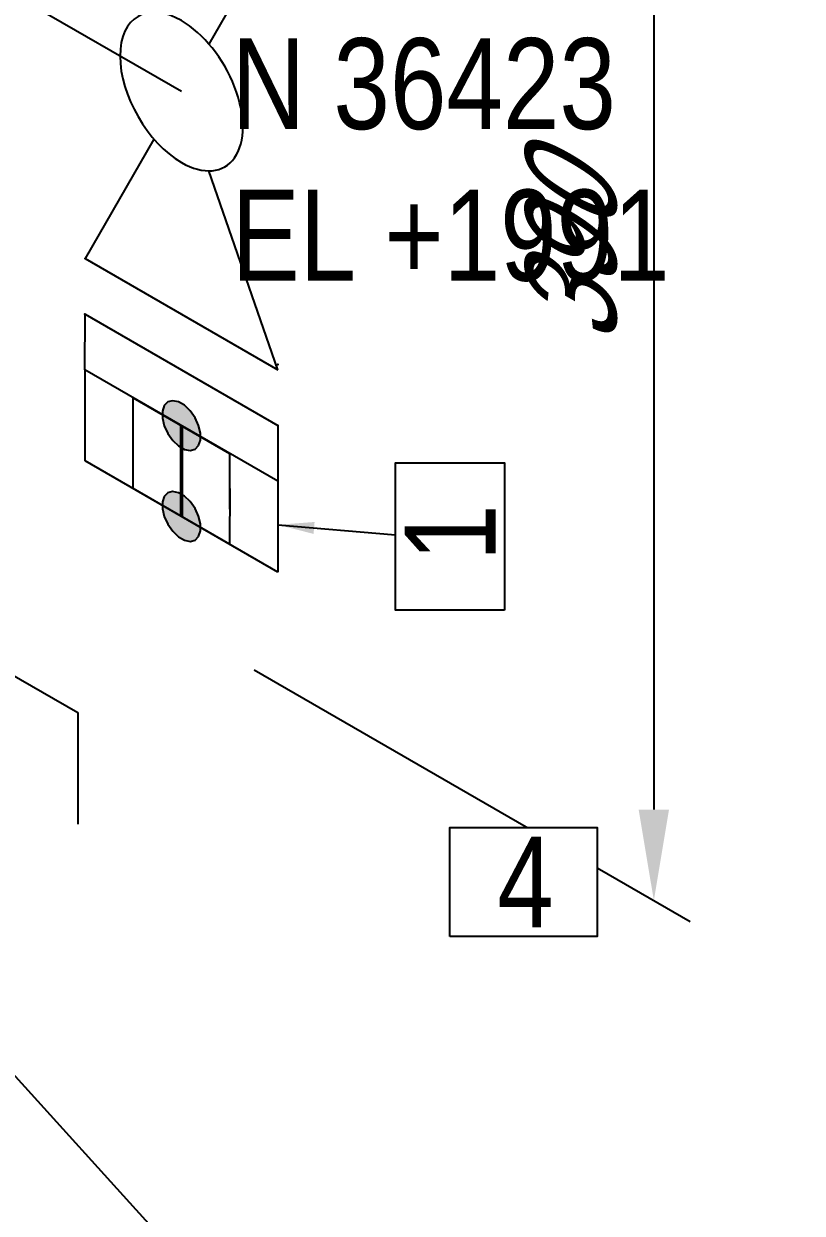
# Model space of a CAD drawing. Header units: millimetres. Extents: x 0 to 594, y 0 to 420.
# Drawn here: x 214.28 to 235.68, y 152.39 to 185.1 of the extents above; entities that cross this region are included whole.
import ezdxf
from ezdxf import colors
from ezdxf.entities.mleader import LeaderData, LeaderLine
from ezdxf.enums import TextEntityAlignment as Align
from ezdxf.math import Vec2, Vec3

# ---------------------------------------------------------------- set-up
doc = ezdxf.new("R2010")
doc.units = ezdxf.units.MM
doc.header["$LTSCALE"] = 0.25
for name, color, linetype in [('기호 작은 보어', 4, 'Continuous'), ('밸브', 4, 'Continuous'), ('용접', 1, 'Continuous'), ('주석', 7, 'Continuous'), ('치수', 1, 'Continuous')]:
    doc.layers.add(name, color=color, linetype=linetype)
doc.layers.add('파이프 작은 보어', color=30, linetype='Continuous', lineweight=50)
doc.styles.add('AdskIsoAnnotation', font='arial.ttf', dxfattribs={"width": 0.8, "height": 1})
doc.styles.add('AdskIsoMetric', font='arial.ttf', dxfattribs={"width": 0.8, "height": 2.5})
doc.styles.add('AdskIsoMetric-30', font='arial.ttf', dxfattribs={"width": 0.8, "height": 2.5})
doc.styles.add('AdskIsoMetric30', font='arial.ttf', dxfattribs={"width": 0.8, "oblique": 30, "height": 2.5})
doc.styles.get("Standard").update_dxf_attribs({"font": 'arial.ttf'})
doc.dimstyles.new('AdskIsoMetric', dxfattribs={"dimtxt": 2.5, "dimasz": 2.5, "dimexe": 1, "dimexo": 2, "dimgap": 0.8, "dimtad": 1, "dimdec": 0, "dimrnd": 1, "dimzin": 0, "dimdsep": 46, "dimtxsty": 'AdskIsoMetric', "dimcen": 0, "dimclrt": 7, "dimadec": 0, "dimazin": 0, "dimtfac": 1, "dimtdec": 0, "dimtmove": 1, "dimatfit": 3, "dimfxl": 0, "dimfrac": 2, "dimtolj": 1, "dimtzin": 0, "dimarcsym": 0})

# ---------------------------------------------------------------- blocks, each defined once
blk = doc.blocks.new('나사 캡-1-IsoLeft')
at = {"color": 0, "linetype": 'ByBlock', "lineweight": -2, "extrusion": (0, 0.816497, 0.57735)}
for p, q in [((-0.0884, -0.1531), (0.2652, 0.051)), ((0.2652, 0.051), (0.4419, -0.051)), ((0.0884, -0.2552), (-0.0884, -0.1531))]:
    blk.add_line(p, q, dxfattribs=at)
blk = doc.blocks.new('플랜지-1-IsoLeft')
at = {"color": 0, "linetype": 'ByBlock', "lineweight": -2}
blk.add_wipeout([(-0.1326, -0.1276), (-0.221, -0.0765), (0.1326, 0.1276), (0.221, 0.0765)], dxfattribs=at)
at = {"color": 0, "linetype": 'ByBlock', "lineweight": -2, "extrusion": (0, 0.816497, 0.57735)}
for p, q in [((-0.221, -0.0765), (0.1326, 0.1276)), ((0.1326, 0.1276), (0.221, 0.0765)), ((0.221, 0.0765), (-0.1326, -0.1276)), ((-0.1326, -0.1276), (-0.221, -0.0765))]:
    blk.add_line(p, q, dxfattribs=at)
at = {"color": 0, "linetype": 'ByBlock', "lineweight": -2}
blk.add_wipeout([(-0.1326, -0.1276), (-0.221, -0.0765), (0.1326, 0.1276), (0.221, 0.0765)], dxfattribs=at)
at = {"color": 0, "linetype": 'ByBlock', "lineweight": -2, "extrusion": (0, 0.816497, 0.57735)}
for p, q in [((-0.221, -0.0765), (0.1326, 0.1276)), ((0.1326, 0.1276), (0.221, 0.0765)), ((0.221, 0.0765), (-0.1326, -0.1276)), ((-0.1326, -0.1276), (-0.221, -0.0765))]:
    blk.add_line(p, q, dxfattribs=at)
blk = doc.blocks.new('개스킷-1-IsoLeft')
at = {"color": 0, "linetype": 'ByBlock', "lineweight": -2}
for p in [(0.1238, 0.1326), (0.221, 0.0765), (-0.221, -0.0765), (-0.1326, -0.1276)]:
    blk.add_point(p, dxfattribs=at)
blk = doc.blocks.new('볼 밸브-1-IsoLeft')
at = {"color": 0, "linetype": 'ByBlock', "lineweight": -2, "extrusion": (0, 0.816497, 0.57735)}
for p, q in [((-0.5303, 0.1021), (-0.1768, 0.3062)), ((-0.1768, 0.3062), (-0.0503, 0.0872)), ((-0.1511, 0.0289), (-0.5303, 0.1021)), ((0.5303, -0.1021), (0.151, -0.0291)), ((0.1125, -0.065), (0.1125, -0.065)), ((0.0503, -0.0872), (0.1768, -0.3062)), ((0.1768, -0.3062), (0.5303, -0.1021))]:
    blk.add_line(p, q, dxfattribs=at)
at = {"linetype": 'ByBlock'}
for start_param, end_param in [(2.356194, 5.497787), (-0.785398, 2.356194)]:
    blk.add_ellipse((0, 0), major_axis=(-0.1592, 0), ratio=0.57735, start_param=start_param, end_param=end_param, dxfattribs=at)
blk = doc.blocks.new('Operator_Lever-1-IsoLeft')
at = {"color": 0, "linetype": 'ByBlock', "lineweight": -2, "extrusion": (0, 0.816497, 0.57735)}
for p, q in [((0, 0), (-0.4419, -0.2552)), ((-0.4419, -0.2552), (-0.2652, -0.3572))]:
    blk.add_line(p, q, dxfattribs=at)
blk = doc.blocks.new('볼 밸브-1-IsoRight')
at = {"color": 0, "linetype": 'ByBlock', "lineweight": -2, "extrusion": (0.707107, 0.408248, -0.57735)}
for p, q in [((-0.1006, 0.1164), (-0.3536, 0.4082)), ((-0.3536, 0.4082), (-0.3536, 0)), ((0.1006, 0.0001), (0.3536, 0)), ((-0.3536, 0), (-0.1006, -0.0001)), ((0.3536, 0), (0.3536, -0.4082)), ((0.1125, -0.065), (0.1125, -0.065)), ((0.3536, -0.4082), (0.1007, -0.1162))]:
    blk.add_line(p, q, dxfattribs=at)
at = {"linetype": 'ByBlock', "extrusion": (-1.92296e-16, -1.11022e-16, -1)}
for start_param, end_param in [(-0.785398, 2.356194), (2.356194, 5.497787)]:
    blk.add_ellipse((0, 0), major_axis=(-0.0796, 0.1378), ratio=0.57735, start_param=start_param, end_param=end_param, dxfattribs=at)
blk = doc.blocks.new('Operator_Lever-2-IsoLeft')
at = {"color": 0, "linetype": 'ByBlock', "lineweight": -2, "extrusion": (0, -0.816497, -0.57735)}
for p, q in [((0, 0), (0.4419, 0.2552)), ((0.4419, 0.2552), (0.6187, 0.1531))]:
    blk.add_line(p, q, dxfattribs=at)
blk = doc.blocks.new('*D68')
at = {"layer": 'Defpoints', "color": 0}
for p in [(218.615, 201.043), (218.615, 168.49), (231.605, 160.99)]:
    blk.add_point(p, dxfattribs=at)
at = {"layer": '치수', "color": 0, "lineweight": -2}
for p, q in [((231.605, 191.043), (231.605, 163.49)), ((220.615, 167.335), (232.605, 160.412))]:
    blk.add_line(p, q, dxfattribs=at)
at = {"layer": '치수', "color": 0}
for points in [[(231.188, 191.043), (232.022, 191.043), (231.605, 193.543)], [(231.188, 163.49), (232.022, 163.49), (231.605, 160.99)]]:
    blk.add_solid(points, dxfattribs=at)
at = {"layer": '치수', "color": 7, "insert": (229.339, 178.575), "char_height": 2.5, "attachment_point": 5, "rotation": 90, "style": 'AdskIsoMetric30'}
blk.add_mtext('\\A1;390', dxfattribs=at)
blk = doc.blocks.new('*D69')
at = {"layer": 'Defpoints', "color": 0}
for p in [(218.615, 216.043), (218.615, 201.043), (251.193, 182.234)]:
    blk.add_point(p, dxfattribs=at)
at = {"layer": '치수', "color": 0, "lineweight": -2}
for p, q in [((218.615, 203.352), (218.615, 217.197)), ((249.027, 198.484), (220.78, 214.793))]:
    blk.add_line(p, q, dxfattribs=at)
at = {"layer": '치수', "color": 0}
for points in [[(220.988, 215.154), (220.571, 214.432), (218.615, 216.043)], [(249.236, 198.845), (248.819, 198.123), (251.193, 197.234)]]:
    blk.add_solid(points, dxfattribs=at)
at = {"layer": '치수', "color": 7, "insert": (234.904, 209.255), "char_height": 2.5, "attachment_point": 5, "rotation": 330, "style": 'AdskIsoMetric-30'}
blk.add_mtext('\\A1;303', dxfattribs=at)
blk = doc.blocks.new('SocketWeld-1-IsoLeft')
blk.add_hatch(color=256).paths.add_polyline_path([(-0.0294, -0.0234), (-0.0291, -0.0234), (-0.0288, -0.0235), (-0.0285, -0.0236), (-0.0283, -0.0237), (-0.028, -0.0238), (-0.0277, -0.0239), (-0.0274, -0.0239), (-0.0271, -0.024), (-0.0268, -0.0241), (-0.0265, -0.0242), (-0.0263, -0.0243), (-0.026, -0.0244), (-0.0257, -0.0244), (-0.0254, -0.0245), (-0.0251, -0.0246), (-0.0248, -0.0247), (-0.0246, -0.0248), (-0.0243, -0.0249), (-0.024, -0.0249), (-0.0237, -0.025), (-0.0234, -0.0251), (-0.0231, -0.0252), (-0.0228, -0.0253), (-0.0226, -0.0254), (-0.0223, -0.0254), (-0.022, -0.0255), (-0.0217, -0.0256), (-0.0214, -0.0257), (-0.0211, -0.0258), (-0.0209, -0.0259), (-0.0206, -0.0259), (-0.0203, -0.026), (-0.02, -0.0261), (-0.0197, -0.0262), (-0.0194, -0.0263), (-0.0191, -0.0264), (-0.0189, -0.0265), (-0.0186, -0.0265), (-0.0183, -0.0266), (-0.018, -0.0267), (-0.0177, -0.0268), (-0.0174, -0.0269), (-0.0172, -0.027), (-0.0169, -0.027), (-0.0166, -0.0271), (-0.0163, -0.0272), (-0.016, -0.0273), (-0.0157, -0.0274), (-0.0155, -0.0275), (-0.0155, -0.0275), (-0.0151, -0.0275), (-0.0148, -0.0275), (-0.0145, -0.0275), (-0.0142, -0.0276), (-0.0139, -0.0276), (-0.0136, -0.0276), (-0.0132, -0.0277), (-0.0129, -0.0277), (-0.0126, -0.0277), (-0.0123, -0.0277), (-0.012, -0.0278), (-0.0117, -0.0278), (-0.0114, -0.0278), (-0.011, -0.0279), (-0.0107, -0.0279), (-0.0104, -0.0279), (-0.0101, -0.0279), (-0.0098, -0.028), (-0.0095, -0.028), (-0.0091, -0.028), (-0.0088, -0.0281), (-0.0085, -0.0281), (-0.0082, -0.0281), (-0.0079, -0.0281), (-0.0076, -0.0282), (-0.0073, -0.0282), (-0.0069, -0.0282), (-0.0066, -0.0283), (-0.0063, -0.0283), (-0.006, -0.0283), (-0.0057, -0.0283), (-0.0054, -0.0284), (-0.005, -0.0284), (-0.0047, -0.0284), (-0.0044, -0.0285), (-0.0041, -0.0285), (-0.0038, -0.0285), (-0.0035, -0.0286), (-0.0032, -0.0286), (-0.0028, -0.0286), (-0.0025, -0.0286), (-0.0022, -0.0287), (-0.0019, -0.0287), (-0.0016, -0.0287), (-0.0013, -0.0288), (-0.0009, -0.0288), (-0.0006, -0.0288), (-0.0003, -0.0288), (0, -0.0289), (0, -0.0289), (0.0003, -0.0288), (0.0006, -0.0288), (0.0009, -0.0288), (0.0013, -0.0288), (0.0016, -0.0287), (0.0019, -0.0287), (0.0022, -0.0287), (0.0025, -0.0286), (0.0028, -0.0286), (0.0032, -0.0286), (0.0035, -0.0286), (0.0038, -0.0285), (0.0041, -0.0285), (0.0044, -0.0285), (0.0047, -0.0284), (0.005, -0.0284), (0.0054, -0.0284), (0.0057, -0.0283), (0.006, -0.0283), (0.0063, -0.0283), (0.0066, -0.0283), (0.0069, -0.0282), (0.0073, -0.0282), (0.0076, -0.0282), (0.0079, -0.0281), (0.0082, -0.0281), (0.0085, -0.0281), (0.0088, -0.0281), (0.0091, -0.028), (0.0095, -0.028), (0.0098, -0.028), (0.0101, -0.0279), (0.0104, -0.0279), (0.0107, -0.0279), (0.011, -0.0279), (0.0114, -0.0278), (0.0117, -0.0278), (0.012, -0.0278), (0.0123, -0.0277), (0.0126, -0.0277), (0.0129, -0.0277), (0.0132, -0.0277), (0.0136, -0.0276), (0.0139, -0.0276), (0.0142, -0.0276), (0.0145, -0.0275), (0.0148, -0.0275), (0.0151, -0.0275), (0.0155, -0.0275), (0.0155, -0.0275), (0.0157, -0.0274), (0.016, -0.0273), (0.0163, -0.0272), (0.0166, -0.0271), (0.0169, -0.027), (0.0172, -0.027), (0.0174, -0.0269), (0.0177, -0.0268), (0.018, -0.0267), (0.0183, -0.0266), (0.0186, -0.0265), (0.0189, -0.0265), (0.0191, -0.0264), (0.0194, -0.0263), (0.0197, -0.0262), (0.02, -0.0261), (0.0203, -0.026), (0.0206, -0.0259), (0.0209, -0.0259), (0.0211, -0.0258), (0.0214, -0.0257), (0.0217, -0.0256), (0.022, -0.0255), (0.0223, -0.0254), (0.0226, -0.0254), (0.0228, -0.0253), (0.0231, -0.0252), (0.0234, -0.0251), (0.0237, -0.025), (0.024, -0.0249), (0.0243, -0.0249), (0.0246, -0.0248), (0.0248, -0.0247), (0.0251, -0.0246), (0.0254, -0.0245), (0.0257, -0.0244), (0.026, -0.0244), (0.0263, -0.0243), (0.0265, -0.0242), (0.0268, -0.0241), (0.0271, -0.024), (0.0274, -0.0239), (0.0277, -0.0239), (0.028, -0.0238), (0.0283, -0.0237), (0.0285, -0.0236), (0.0288, -0.0235), (0.0291, -0.0234), (0.0294, -0.0234), (0.0294, -0.0234), (0.0296, -0.0232), (0.0298, -0.0231), (0.0301, -0.023), (0.0303, -0.0228), (0.0305, -0.0227), (0.0307, -0.0226), (0.031, -0.0224), (0.0312, -0.0223), (0.0314, -0.0222), (0.0316, -0.0221), (0.0319, -0.0219), (0.0321, -0.0218), (0.0323, -0.0217), (0.0325, -0.0215), (0.0328, -0.0214), (0.033, -0.0213), (0.0332, -0.0211), (0.0335, -0.021), (0.0337, -0.0209), (0.0339, -0.0207), (0.0341, -0.0206), (0.0344, -0.0205), (0.0346, -0.0204), (0.0348, -0.0202), (0.035, -0.0201), (0.0353, -0.02), (0.0355, -0.0198), (0.0357, -0.0197), (0.0359, -0.0196), (0.0362, -0.0194), (0.0364, -0.0193), (0.0366, -0.0192), (0.0368, -0.0191), (0.0371, -0.0189), (0.0373, -0.0188), (0.0375, -0.0187), (0.0377, -0.0185), (0.038, -0.0184), (0.0382, -0.0183), (0.0384, -0.0181), (0.0386, -0.018), (0.0389, -0.0179), (0.0391, -0.0177), (0.0393, -0.0176), (0.0395, -0.0175), (0.0398, -0.0174), (0.04, -0.0172), (0.0402, -0.0171), (0.0405, -0.017), (0.0405, -0.017), (0.0406, -0.0168), (0.0407, -0.0166), (0.0409, -0.0165), (0.041, -0.0163), (0.0412, -0.0161), (0.0413, -0.016), (0.0415, -0.0158), (0.0416, -0.0157), (0.0418, -0.0155), (0.0419, -0.0153), (0.042, -0.0152), (0.0422, -0.015), (0.0423, -0.0148), (0.0425, -0.0147), (0.0426, -0.0145), (0.0428, -0.0143), (0.0429, -0.0142), (0.0431, -0.014), (0.0432, -0.0138), (0.0433, -0.0137), (0.0435, -0.0135), (0.0436, -0.0134), (0.0438, -0.0132), (0.0439, -0.013), (0.0441, -0.0129), (0.0442, -0.0127), (0.0444, -0.0125), (0.0445, -0.0124), (0.0447, -0.0122), (0.0448, -0.012), (0.0449, -0.0119), (0.0451, -0.0117), (0.0452, -0.0115), (0.0454, -0.0114), (0.0455, -0.0112), (0.0457, -0.0111), (0.0458, -0.0109), (0.046, -0.0107), (0.0461, -0.0106), (0.0462, -0.0104), (0.0464, -0.0102), (0.0465, -0.0101), (0.0467, -0.0099), (0.0468, -0.0097), (0.047, -0.0096), (0.0471, -0.0094), (0.0473, -0.0092), (0.0474, -0.0091), (0.0476, -0.0089), (0.0476, -0.0089), (0.0476, -0.0087), (0.0477, -0.0086), (0.0477, -0.0084), (0.0478, -0.0082), (0.0478, -0.008), (0.0479, -0.0078), (0.0479, -0.0076), (0.048, -0.0075), (0.048, -0.0073), (0.0481, -0.0071), (0.0481, -0.0069), (0.0482, -0.0067), (0.0482, -0.0066), (0.0483, -0.0064), (0.0483, -0.0062), (0.0484, -0.006), (0.0484, -0.0058), (0.0485, -0.0056), (0.0485, -0.0055), (0.0486, -0.0053), (0.0486, -0.0051), (0.0487, -0.0049), (0.0487, -0.0047), (0.0488, -0.0046), (0.0488, -0.0044), (0.0489, -0.0042), (0.0489, -0.004), (0.049, -0.0038), (0.049, -0.0036), (0.0491, -0.0035), (0.0491, -0.0033), (0.0492, -0.0031), (0.0492, -0.0029), (0.0493, -0.0027), (0.0493, -0.0025), (0.0494, -0.0024), (0.0494, -0.0022), (0.0495, -0.002), (0.0495, -0.0018), (0.0496, -0.0016), (0.0496, -0.0015), (0.0497, -0.0013), (0.0497, -0.0011), (0.0498, -0.0009), (0.0498, -0.0007), (0.0499, -0.0005), (0.0499, -0.0004), (0.05, -0.0002), (0.05, 0), (0.05, 0), (0.05, 0.0002), (0.0499, 0.0004), (0.0499, 0.0005), (0.0498, 0.0007), (0.0498, 0.0009), (0.0497, 0.0011), (0.0497, 0.0013), (0.0496, 0.0015), (0.0496, 0.0016), (0.0495, 0.0018), (0.0495, 0.002), (0.0494, 0.0022), (0.0494, 0.0024), (0.0493, 0.0025), (0.0493, 0.0027), (0.0492, 0.0029), (0.0492, 0.0031), (0.0491, 0.0033), (0.0491, 0.0035), (0.049, 0.0036), (0.049, 0.0038), (0.0489, 0.004), (0.0489, 0.0042), (0.0488, 0.0044), (0.0488, 0.0046), (0.0487, 0.0047), (0.0487, 0.0049), (0.0486, 0.0051), (0.0486, 0.0053), (0.0485, 0.0055), (0.0485, 0.0056), (0.0484, 0.0058), (0.0484, 0.006), (0.0483, 0.0062), (0.0483, 0.0064), (0.0482, 0.0066), (0.0482, 0.0067), (0.0481, 0.0069), (0.0481, 0.0071), (0.048, 0.0073), (0.048, 0.0075), (0.0479, 0.0076), (0.0479, 0.0078), (0.0478, 0.008), (0.0478, 0.0082), (0.0477, 0.0084), (0.0477, 0.0086), (0.0476, 0.0087), (0.0476, 0.0089), (0.0476, 0.0089), (0.0474, 0.0091), (0.0473, 0.0092), (0.0471, 0.0094), (0.047, 0.0096), (0.0468, 0.0097), (0.0467, 0.0099), (0.0465, 0.0101), (0.0464, 0.0102), (0.0462, 0.0104), (0.0461, 0.0106), (0.046, 0.0107), (0.0458, 0.0109), (0.0457, 0.0111), (0.0455, 0.0112), (0.0454, 0.0114), (0.0452, 0.0115), (0.0451, 0.0117), (0.0449, 0.0119), (0.0448, 0.012), (0.0447, 0.0122), (0.0445, 0.0124), (0.0444, 0.0125), (0.0442, 0.0127), (0.0441, 0.0129), (0.0439, 0.013), (0.0438, 0.0132), (0.0436, 0.0134), (0.0435, 0.0135), (0.0433, 0.0137), (0.0432, 0.0138), (0.0431, 0.014), (0.0429, 0.0142), (0.0428, 0.0143), (0.0426, 0.0145), (0.0425, 0.0147), (0.0423, 0.0148), (0.0422, 0.015), (0.042, 0.0152), (0.0419, 0.0153), (0.0418, 0.0155), (0.0416, 0.0157), (0.0415, 0.0158), (0.0413, 0.016), (0.0412, 0.0161), (0.041, 0.0163), (0.0409, 0.0165), (0.0407, 0.0166), (0.0406, 0.0168), (0.0405, 0.017), (0.0405, 0.017), (0.0402, 0.0171), (0.04, 0.0172), (0.0398, 0.0174), (0.0395, 0.0175), (0.0393, 0.0176), (0.0391, 0.0177), (0.0389, 0.0179), (0.0386, 0.018), (0.0384, 0.0181), (0.0382, 0.0183), (0.038, 0.0184), (0.0377, 0.0185), (0.0375, 0.0187), (0.0373, 0.0188), (0.0371, 0.0189), (0.0368, 0.0191), (0.0366, 0.0192), (0.0364, 0.0193), (0.0362, 0.0194), (0.0359, 0.0196), (0.0357, 0.0197), (0.0355, 0.0198), (0.0353, 0.02), (0.035, 0.0201), (0.0348, 0.0202), (0.0346, 0.0204), (0.0344, 0.0205), (0.0341, 0.0206), (0.0339, 0.0207), (0.0337, 0.0209), (0.0335, 0.021), (0.0332, 0.0211), (0.033, 0.0213), (0.0328, 0.0214), (0.0325, 0.0215), (0.0323, 0.0217), (0.0321, 0.0218), (0.0319, 0.0219), (0.0316, 0.0221), (0.0314, 0.0222), (0.0312, 0.0223), (0.031, 0.0224), (0.0307, 0.0226), (0.0305, 0.0227), (0.0303, 0.0228), (0.0301, 0.023), (0.0298, 0.0231), (0.0296, 0.0232), (0.0294, 0.0234), (0.0294, 0.0234), (0.0291, 0.0234), (0.0288, 0.0235), (0.0285, 0.0236), (0.0283, 0.0237), (0.028, 0.0238), (0.0277, 0.0239), (0.0274, 0.0239), (0.0271, 0.024), (0.0268, 0.0241), (0.0265, 0.0242), (0.0263, 0.0243), (0.026, 0.0244), (0.0257, 0.0244), (0.0254, 0.0245), (0.0251, 0.0246), (0.0248, 0.0247), (0.0246, 0.0248), (0.0243, 0.0249), (0.024, 0.0249), (0.0237, 0.025), (0.0234, 0.0251), (0.0231, 0.0252), (0.0228, 0.0253), (0.0226, 0.0254), (0.0223, 0.0254), (0.022, 0.0255), (0.0217, 0.0256), (0.0214, 0.0257), (0.0211, 0.0258), (0.0209, 0.0259), (0.0206, 0.0259), (0.0203, 0.026), (0.02, 0.0261), (0.0197, 0.0262), (0.0194, 0.0263), (0.0191, 0.0264), (0.0189, 0.0265), (0.0186, 0.0265), (0.0183, 0.0266), (0.018, 0.0267), (0.0177, 0.0268), (0.0174, 0.0269), (0.0172, 0.027), (0.0169, 0.027), (0.0166, 0.0271), (0.0163, 0.0272), (0.016, 0.0273), (0.0157, 0.0274), (0.0155, 0.0275), (0.0155, 0.0275), (0.0151, 0.0275), (0.0148, 0.0275), (0.0145, 0.0275), (0.0142, 0.0276), (0.0139, 0.0276), (0.0136, 0.0276), (0.0132, 0.0277), (0.0129, 0.0277), (0.0126, 0.0277), (0.0123, 0.0277), (0.012, 0.0278), (0.0117, 0.0278), (0.0114, 0.0278), (0.011, 0.0279), (0.0107, 0.0279), (0.0104, 0.0279), (0.0101, 0.0279), (0.0098, 0.028), (0.0095, 0.028), (0.0091, 0.028), (0.0088, 0.0281), (0.0085, 0.0281), (0.0082, 0.0281), (0.0079, 0.0281), (0.0076, 0.0282), (0.0073, 0.0282), (0.0069, 0.0282), (0.0066, 0.0283), (0.0063, 0.0283), (0.006, 0.0283), (0.0057, 0.0283), (0.0054, 0.0284), (0.005, 0.0284), (0.0047, 0.0284), (0.0044, 0.0285), (0.0041, 0.0285), (0.0038, 0.0285), (0.0035, 0.0286), (0.0032, 0.0286), (0.0028, 0.0286), (0.0025, 0.0286), (0.0022, 0.0287), (0.0019, 0.0287), (0.0016, 0.0287), (0.0013, 0.0288), (0.0009, 0.0288), (0.0006, 0.0288), (0.0003, 0.0288), (0, 0.0289), (0, 0.0289), (-0.0003, 0.0288), (-0.0006, 0.0288), (-0.0009, 0.0288), (-0.0013, 0.0288), (-0.0016, 0.0287), (-0.0019, 0.0287), (-0.0022, 0.0287), (-0.0025, 0.0286), (-0.0028, 0.0286), (-0.0032, 0.0286), (-0.0035, 0.0286), (-0.0038, 0.0285), (-0.0041, 0.0285), (-0.0044, 0.0285), (-0.0047, 0.0284), (-0.005, 0.0284), (-0.0054, 0.0284), (-0.0057, 0.0283), (-0.006, 0.0283), (-0.0063, 0.0283), (-0.0066, 0.0283), (-0.0069, 0.0282), (-0.0073, 0.0282), (-0.0076, 0.0282), (-0.0079, 0.0281), (-0.0082, 0.0281), (-0.0085, 0.0281), (-0.0088, 0.0281), (-0.0091, 0.028), (-0.0095, 0.028), (-0.0098, 0.028), (-0.0101, 0.0279), (-0.0104, 0.0279), (-0.0107, 0.0279), (-0.011, 0.0279), (-0.0114, 0.0278), (-0.0117, 0.0278), (-0.012, 0.0278), (-0.0123, 0.0277), (-0.0126, 0.0277), (-0.0129, 0.0277), (-0.0132, 0.0277), (-0.0136, 0.0276), (-0.0139, 0.0276), (-0.0142, 0.0276), (-0.0145, 0.0275), (-0.0148, 0.0275), (-0.0151, 0.0275), (-0.0155, 0.0275), (-0.0155, 0.0275), (-0.0157, 0.0274), (-0.016, 0.0273), (-0.0163, 0.0272), (-0.0166, 0.0271), (-0.0169, 0.027), (-0.0172, 0.027), (-0.0174, 0.0269), (-0.0177, 0.0268), (-0.018, 0.0267), (-0.0183, 0.0266), (-0.0186, 0.0265), (-0.0189, 0.0265), (-0.0191, 0.0264), (-0.0194, 0.0263), (-0.0197, 0.0262), (-0.02, 0.0261), (-0.0203, 0.026), (-0.0206, 0.0259), (-0.0209, 0.0259), (-0.0211, 0.0258), (-0.0214, 0.0257), (-0.0217, 0.0256), (-0.022, 0.0255), (-0.0223, 0.0254), (-0.0226, 0.0254), (-0.0228, 0.0253), (-0.0231, 0.0252), (-0.0234, 0.0251), (-0.0237, 0.025), (-0.024, 0.0249), (-0.0243, 0.0249), (-0.0246, 0.0248), (-0.0248, 0.0247), (-0.0251, 0.0246), (-0.0254, 0.0245), (-0.0257, 0.0244), (-0.026, 0.0244), (-0.0263, 0.0243), (-0.0265, 0.0242), (-0.0268, 0.0241), (-0.0271, 0.024), (-0.0274, 0.0239), (-0.0277, 0.0239), (-0.028, 0.0238), (-0.0283, 0.0237), (-0.0285, 0.0236), (-0.0288, 0.0235), (-0.0291, 0.0234), (-0.0294, 0.0234), (-0.0294, 0.0234), (-0.0296, 0.0232), (-0.0298, 0.0231), (-0.0301, 0.023), (-0.0303, 0.0228), (-0.0305, 0.0227), (-0.0307, 0.0226), (-0.031, 0.0224), (-0.0312, 0.0223), (-0.0314, 0.0222), (-0.0316, 0.0221), (-0.0319, 0.0219), (-0.0321, 0.0218), (-0.0323, 0.0217), (-0.0325, 0.0215), (-0.0328, 0.0214), (-0.033, 0.0213), (-0.0332, 0.0211), (-0.0335, 0.021), (-0.0337, 0.0209), (-0.0339, 0.0207), (-0.0341, 0.0206), (-0.0344, 0.0205), (-0.0346, 0.0204), (-0.0348, 0.0202), (-0.035, 0.0201), (-0.0353, 0.02), (-0.0355, 0.0198), (-0.0357, 0.0197), (-0.0359, 0.0196), (-0.0362, 0.0194), (-0.0364, 0.0193), (-0.0366, 0.0192), (-0.0368, 0.0191), (-0.0371, 0.0189), (-0.0373, 0.0188), (-0.0375, 0.0187), (-0.0377, 0.0185), (-0.038, 0.0184), (-0.0382, 0.0183), (-0.0384, 0.0181), (-0.0386, 0.018), (-0.0389, 0.0179), (-0.0391, 0.0177), (-0.0393, 0.0176), (-0.0395, 0.0175), (-0.0398, 0.0174), (-0.04, 0.0172), (-0.0402, 0.0171), (-0.0405, 0.017), (-0.0405, 0.017), (-0.0406, 0.0168), (-0.0407, 0.0166), (-0.0409, 0.0165), (-0.041, 0.0163), (-0.0412, 0.0161), (-0.0413, 0.016), (-0.0415, 0.0158), (-0.0416, 0.0157), (-0.0418, 0.0155), (-0.0419, 0.0153), (-0.042, 0.0152), (-0.0422, 0.015), (-0.0423, 0.0148), (-0.0425, 0.0147), (-0.0426, 0.0145), (-0.0428, 0.0143), (-0.0429, 0.0142), (-0.0431, 0.014), (-0.0432, 0.0138), (-0.0433, 0.0137), (-0.0435, 0.0135), (-0.0436, 0.0134), (-0.0438, 0.0132), (-0.0439, 0.013), (-0.0441, 0.0129), (-0.0442, 0.0127), (-0.0444, 0.0125), (-0.0445, 0.0124), (-0.0447, 0.0122), (-0.0448, 0.012), (-0.0449, 0.0119), (-0.0451, 0.0117), (-0.0452, 0.0115), (-0.0454, 0.0114), (-0.0455, 0.0112), (-0.0457, 0.0111), (-0.0458, 0.0109), (-0.046, 0.0107), (-0.0461, 0.0106), (-0.0462, 0.0104), (-0.0464, 0.0102), (-0.0465, 0.0101), (-0.0467, 0.0099), (-0.0468, 0.0097), (-0.047, 0.0096), (-0.0471, 0.0094), (-0.0473, 0.0092), (-0.0474, 0.0091), (-0.0476, 0.0089), (-0.0476, 0.0089), (-0.0476, 0.0087), (-0.0477, 0.0086), (-0.0477, 0.0084), (-0.0478, 0.0082), (-0.0478, 0.008), (-0.0479, 0.0078), (-0.0479, 0.0076), (-0.048, 0.0075), (-0.048, 0.0073), (-0.0481, 0.0071), (-0.0481, 0.0069), (-0.0482, 0.0067), (-0.0482, 0.0066), (-0.0483, 0.0064), (-0.0483, 0.0062), (-0.0484, 0.006), (-0.0484, 0.0058), (-0.0485, 0.0056), (-0.0485, 0.0055), (-0.0486, 0.0053), (-0.0486, 0.0051), (-0.0487, 0.0049), (-0.0487, 0.0047), (-0.0488, 0.0046), (-0.0488, 0.0044), (-0.0489, 0.0042), (-0.0489, 0.004), (-0.049, 0.0038), (-0.049, 0.0036), (-0.0491, 0.0035), (-0.0491, 0.0033), (-0.0492, 0.0031), (-0.0492, 0.0029), (-0.0493, 0.0027), (-0.0493, 0.0025), (-0.0494, 0.0024), (-0.0494, 0.0022), (-0.0495, 0.002), (-0.0495, 0.0018), (-0.0496, 0.0016), (-0.0496, 0.0015), (-0.0497, 0.0013), (-0.0497, 0.0011), (-0.0498, 0.0009), (-0.0498, 0.0007), (-0.0499, 0.0005), (-0.0499, 0.0004), (-0.05, 0.0002), (-0.05, 0), (-0.05, 0), (-0.05, -0.0002), (-0.0499, -0.0004), (-0.0499, -0.0005), (-0.0498, -0.0007), (-0.0498, -0.0009), (-0.0497, -0.0011), (-0.0497, -0.0013), (-0.0496, -0.0015), (-0.0496, -0.0016), (-0.0495, -0.0018), (-0.0495, -0.002), (-0.0494, -0.0022), (-0.0494, -0.0024), (-0.0493, -0.0025), (-0.0493, -0.0027), (-0.0492, -0.0029), (-0.0492, -0.0031), (-0.0491, -0.0033), (-0.0491, -0.0035), (-0.049, -0.0036), (-0.049, -0.0038), (-0.0489, -0.004), (-0.0489, -0.0042), (-0.0488, -0.0044), (-0.0488, -0.0046), (-0.0487, -0.0047), (-0.0487, -0.0049), (-0.0486, -0.0051), (-0.0486, -0.0053), (-0.0485, -0.0055), (-0.0485, -0.0056), (-0.0484, -0.0058), (-0.0484, -0.006), (-0.0483, -0.0062), (-0.0483, -0.0064), (-0.0482, -0.0066), (-0.0482, -0.0067), (-0.0481, -0.0069), (-0.0481, -0.0071), (-0.048, -0.0073), (-0.048, -0.0075), (-0.0479, -0.0076), (-0.0479, -0.0078), (-0.0478, -0.008), (-0.0478, -0.0082), (-0.0477, -0.0084), (-0.0477, -0.0086), (-0.0476, -0.0087), (-0.0476, -0.0089), (-0.0476, -0.0089), (-0.0474, -0.0091), (-0.0473, -0.0092), (-0.0471, -0.0094), (-0.047, -0.0096), (-0.0468, -0.0097), (-0.0467, -0.0099), (-0.0465, -0.0101), (-0.0464, -0.0102), (-0.0462, -0.0104), (-0.0461, -0.0106), (-0.046, -0.0107), (-0.0458, -0.0109), (-0.0457, -0.0111), (-0.0455, -0.0112), (-0.0454, -0.0114), (-0.0452, -0.0115), (-0.0451, -0.0117), (-0.0449, -0.0119), (-0.0448, -0.012), (-0.0447, -0.0122), (-0.0445, -0.0124), (-0.0444, -0.0125), (-0.0442, -0.0127), (-0.0441, -0.0129), (-0.0439, -0.013), (-0.0438, -0.0132), (-0.0436, -0.0134), (-0.0435, -0.0135), (-0.0433, -0.0137), (-0.0432, -0.0138), (-0.0431, -0.014), (-0.0429, -0.0142), (-0.0428, -0.0143), (-0.0426, -0.0145), (-0.0425, -0.0147), (-0.0423, -0.0148), (-0.0422, -0.015), (-0.042, -0.0152), (-0.0419, -0.0153), (-0.0418, -0.0155), (-0.0416, -0.0157), (-0.0415, -0.0158), (-0.0413, -0.016), (-0.0412, -0.0161), (-0.041, -0.0163), (-0.0409, -0.0165), (-0.0407, -0.0166), (-0.0406, -0.0168), (-0.0405, -0.017), (-0.0405, -0.017), (-0.0402, -0.0171), (-0.04, -0.0172), (-0.0398, -0.0174), (-0.0395, -0.0175), (-0.0393, -0.0176), (-0.0391, -0.0177), (-0.0389, -0.0179), (-0.0386, -0.018), (-0.0384, -0.0181), (-0.0382, -0.0183), (-0.038, -0.0184), (-0.0377, -0.0185), (-0.0375, -0.0187), (-0.0373, -0.0188), (-0.0371, -0.0189), (-0.0368, -0.0191), (-0.0366, -0.0192), (-0.0364, -0.0193), (-0.0362, -0.0194), (-0.0359, -0.0196), (-0.0357, -0.0197), (-0.0355, -0.0198), (-0.0353, -0.02), (-0.035, -0.0201), (-0.0348, -0.0202), (-0.0346, -0.0204), (-0.0344, -0.0205), (-0.0341, -0.0206), (-0.0339, -0.0207), (-0.0337, -0.0209), (-0.0335, -0.021), (-0.0332, -0.0211), (-0.033, -0.0213), (-0.0328, -0.0214), (-0.0325, -0.0215), (-0.0323, -0.0217), (-0.0321, -0.0218), (-0.0319, -0.0219), (-0.0316, -0.0221), (-0.0314, -0.0222), (-0.0312, -0.0223), (-0.031, -0.0224), (-0.0307, -0.0226), (-0.0305, -0.0227), (-0.0303, -0.0228), (-0.0301, -0.023), (-0.0298, -0.0231), (-0.0296, -0.0232)], flags=0)
at = {"color": 0, "linetype": 'ByBlock', "lineweight": -2, "extrusion": (0, 0.816497, 0.57735)}
for p, q in [((0, 0.1021), (0.0884, 0.051)), ((0.0884, 0.051), (-0.0884, -0.051)), ((-0.0294, 0.0234), (-0.0405, 0.017)), ((-0.0155, 0.0275), (-0.0294, 0.0234)), ((0, 0.0289), (-0.0155, 0.0275)), ((0.0155, 0.0275), (0, 0.0289)), ((0.0294, 0.0234), (0.0155, 0.0275)), ((0.0405, 0.017), (0.0294, 0.0234)), ((-0.0476, 0.0089), (-0.05, 0)), ((-0.05, 0), (-0.0476, -0.0089)), ((-0.0405, 0.017), (-0.0476, 0.0089)), ((0.0476, 0.0089), (0.0405, 0.017)), ((0.05, 0), (0.0476, 0.0089)), ((0.0476, -0.0089), (0.05, 0)), ((-0.0884, -0.051), (-0.1768, 0)), ((-0.0476, -0.0089), (-0.0405, -0.017)), ((-0.0405, -0.017), (-0.0294, -0.0234)), ((0.0294, -0.0234), (0.0405, -0.017)), ((0.0405, -0.017), (0.0476, -0.0089)), ((-0.0294, -0.0234), (-0.0155, -0.0275)), ((-0.0155, -0.0275), (0, -0.0289)), ((0, -0.0289), (0.0155, -0.0275)), ((0.0155, -0.0275), (0.0294, -0.0234))]:
    blk.add_line(p, q, dxfattribs=at)
blk = doc.blocks.new('AnnoRect')
at = {"color": 0, "linetype": 'ByBlock', "lineweight": -2}
blk.add_wipeout([(-0.81, -0.6), (-0.81, 0.6), (0.81, 0.6), (0.81, -0.6)], dxfattribs=at)
blk.add_lwpolyline([(-0.81, -0.6), (-0.81, 0.6), (0.81, 0.6), (0.81, -0.6)], close=True, dxfattribs=at)
at = {"color": 0, "linetype": 'ByBlock', "lineweight": -2, "style": 'AdskIsoAnnotation', "width": 0.8}
blk.add_attdef('XX', text='', height=1, dxfattribs=at).set_placement((0, 0), align=Align.MIDDLE_CENTER)

msp = doc.modelspace()

# ---------------------------------------------------------------- block references
at = {"layer": '기호 작은 보어', "xscale": 15, "yscale": 15, "zscale": 15, "rotation": 119.9999999992298}
msp.add_blockref('나사 캡-1-IsoLeft', (218.615, 170.021), dxfattribs=at)
at = {"layer": '밸브', "xscale": 15, "yscale": 15, "zscale": 15, "rotation": 299.9999999995668}
msp.add_blockref('Operator_Lever-1-IsoLeft', (218.615, 183.235), dxfattribs=at)

# ---------------------------------------------------------------- dimensions: what is measured, and where the dimension line sits
at = {"layer": '치수'}
dim = msp.add_linear_dim(base=(218.615, 216.043), p1=(251.193, 182.234), p2=(218.615, 201.043), angle=150, text='303', dimstyle='AdskIsoMetric', override={"dimtad": 0, "dimlfac": 8.043745, "dimtxsty": 'AdskIsoMetric-30', "dimse1": 1, "dimse2": 0, "dimsd1": 0, "dimsd2": 0, "dimtmove": 1}, dxfattribs=at)
dim.commit()
dim.dimension.update_dxf_attribs({"geometry": '*D69', "text_midpoint": (234.904, 209.255), "dimtype": 160})

# ---------------------------------------------------------------- leaders
at = {"layer": '주석'}
ml = msp.add_multileader_mtext('Standard', dxfattribs=at)
ml.set_content('')
ml.set_leader_properties()
ml.build(insert=Vec2(0, 0))
ml.multileader.update_dxf_attribs({"dogleg_length": 0, "arrow_head_size": 2.5})
ctx = ml.context
ctx.base_point, ctx.arrow_head_size = Vec3(230.102, 138.448), 2.5
notes = []
notes.append((ctx, [(0, (1, 1, 0), (230.102, 138.448), (-1, 0), 0, [(0, [(211.221, 159.266)], 0, [])])]))
ctx.mtext, ml.multileader.dxf.content_type = None, 0
for ctx, leaders in notes:
    for number, flags, end, landing, length, lines in leaders:
        leader = LeaderData()
        leader.index, (leader.has_last_leader_line, leader.has_dogleg_vector, leader.attachment_direction) = number, flags
        leader.last_leader_point, leader.dogleg_vector, leader.dogleg_length = Vec3(end), Vec3(landing), length
        for number, points, colour, breaks in lines:
            line = LeaderLine()
            line.index, line.vertices, line.color, line.breaks = number, Vec3.list(points), colors.encode_raw_color(colour), breaks
            leader.lines.append(line)
        ctx.leaders.append(leader)

# ---------------------------------------------------------------- next in the draw order: block references
at = {"layer": '밸브', "xscale": 15, "yscale": 15, "zscale": 15, "rotation": 119.9999999994223}
msp.add_blockref('플랜지-1-IsoLeft', (218.615, 174.815), dxfattribs=at)

# ---------------------------------------------------------------- next in the draw order: linework, layer by layer
at = {"layer": '파이프 작은 보어'}
msp.add_lwpolyline([(218.615, 171.552), (218.615, 174.05)], dxfattribs=at)

# ---------------------------------------------------------------- next in the draw order: block references
at = {"layer": '밸브', "xscale": 15, "yscale": 15, "zscale": 15}
for name, p, rotation in [('볼 밸브-1-IsoLeft', (218.615, 183.235), 299.9999999992057), ('개스킷-1-IsoLeft', (218.615, 176.346), 299.9999999992298), ('볼 밸브-1-IsoRight', (209.138, 169.983), 299.9999999997834), ('Operator_Lever-2-IsoLeft', (209.138, 169.983), 299.9999999999278)]:
    msp.add_blockref(name, p, dxfattribs=dict(at, rotation=rotation))
at = {"layer": '용접', "xscale": 15, "yscale": 15, "zscale": 15}
for p, rotation in [((218.615, 174.05), 119.9999999997464), ((218.615, 171.552), 299.9999999999011)]:
    msp.add_blockref('SocketWeld-1-IsoLeft', p, dxfattribs=dict(at, rotation=rotation))

# ---------------------------------------------------------------- next in the draw order: texts
at = {"layer": '주석', "insert": (220, 178), "char_height": 2.5, "attachment_point": 7, "style": 'AdskIsoAnnotation'}
msp.add_mtext('{\\fGulim|b0|i0|c129|p50;폐쇄\\P}E 63861\\PN 36423\\PEL +1991', dxfattribs=at)

# ---------------------------------------------------------------- next in the draw order: dimensions: what is measured, and where the dimension line sits
at = {"layer": '치수'}
dim = msp.add_linear_dim(base=(231.605, 160.99), p1=(218.615, 201.043), p2=(218.615, 168.49), angle=270, text='390', dimstyle='AdskIsoMetric', override={"dimtad": 0, "dimlfac": 11.991717, "dimtxsty": 'AdskIsoMetric30', "dimse1": 1, "dimse2": 0, "dimsd1": 0, "dimsd2": 0, "dimtmove": 1}, dxfattribs=at)
dim.commit()
dim.dimension.update_dxf_attribs({"geometry": '*D68', "text_midpoint": (229.339, 178.575), "dimtype": 160})

# ---------------------------------------------------------------- next in the draw order: leaders
at = {"layer": '주석'}
ml = msp.add_multileader_mtext('Standard', dxfattribs=at)
ml.set_content('')
ml.set_leader_properties()
ml.build(insert=Vec2(0, 0))
ml.multileader.update_dxf_attribs({"dogleg_length": 0, "arrow_head_size": 0})
ctx = ml.context
ctx.base_point, ctx.arrow_head_size = Vec3(224.5, 171.043), 0
notes = []
notes.append((ctx, [(0, (1, 1, 0), (224.5, 171.043), (-1, 0), 0, [(0, [(221.266, 171.322)], 0, [])])]))
ctx.mtext, ml.multileader.dxf.content_type = None, 0
for ctx, leaders in notes:
    for number, flags, end, landing, length, lines in leaders:
        leader = LeaderData()
        leader.index, (leader.has_last_leader_line, leader.has_dogleg_vector, leader.attachment_direction) = number, flags
        leader.last_leader_point, leader.dogleg_vector, leader.dogleg_length = Vec3(end), Vec3(landing), length
        for number, points, colour, breaks in lines:
            line = LeaderLine()
            line.index, line.vertices, line.color, line.breaks = number, Vec3.list(points), colors.encode_raw_color(colour), breaks
            leader.lines.append(line)
        ctx.leaders.append(leader)

# ---------------------------------------------------------------- next in the draw order: block references
ref = msp.add_blockref('AnnoRect', (226, 171), dxfattribs=dict(at, xscale=2.5, yscale=2.5, zscale=2.5, rotation=89.99999999948383))
ref.add_attrib('XX_001', '1', (227.255, 170.327), dxfattribs={"layer": '0', "color": 0, "linetype": 'ByBlock', "lineweight": -2, "height": 2.5, "rotation": 90, "style": 'AdskIsoAnnotation', "width": 0.8})
ref = msp.add_blockref('AnnoRect', (228.024, 161.5), dxfattribs=dict(at, xscale=2.5, yscale=2.5, zscale=2.5))
ref.add_attrib('XX_001', '4', (227.297, 160.25), dxfattribs={"layer": '0', "color": 0, "linetype": 'ByBlock', "lineweight": -2, "height": 2.5, "style": 'AdskIsoAnnotation', "width": 0.8})

doc.saveas('drawing.dxf')
